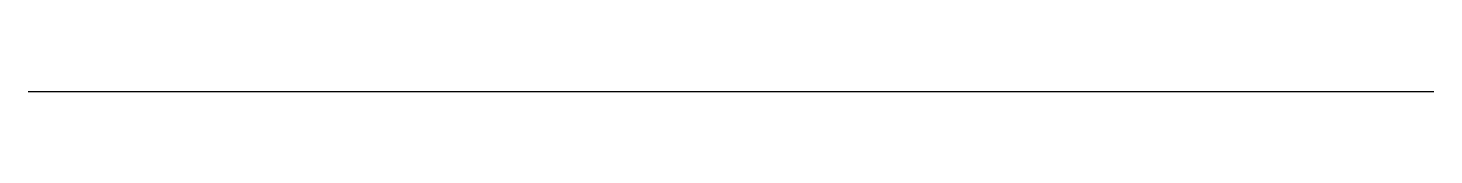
# Model space of a CAD drawing. Header units: millimetres. Extents: x 789.0319 to 789.1035, y 250.3017 to 250.3017.
import ezdxf

# ---------------------------------------------------------------- set-up
doc = ezdxf.new("R2010")
doc.units = ezdxf.units.MM
doc.layers.add('pp', color=7, linetype='Continuous')

msp = doc.modelspace()

# ---------------------------------------------------------------- linework, layer by layer
at = {"layer": 'pp', "color": 1}
msp.add_line((789.031902, 250.301681), (789.103457, 250.301681), dxfattribs=at)

doc.saveas('drawing.dxf')
